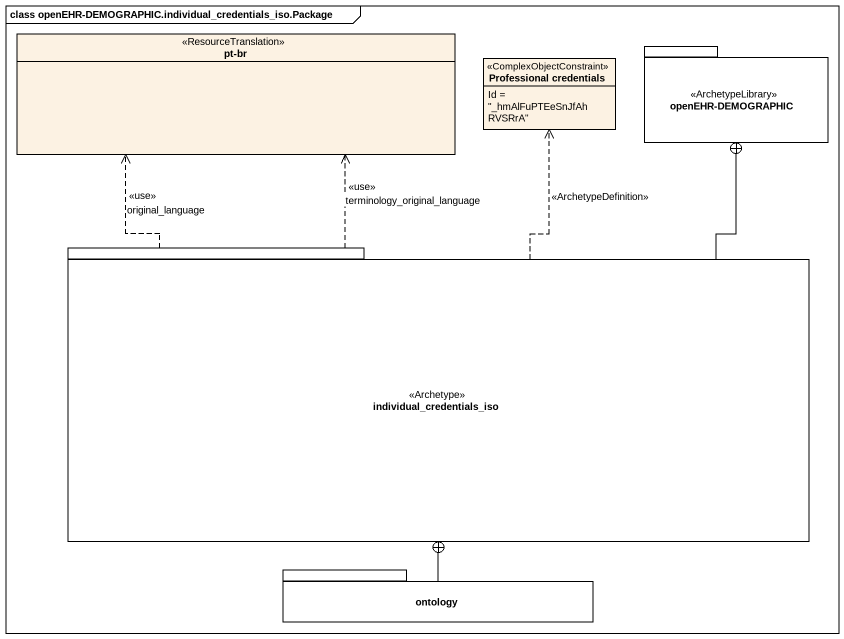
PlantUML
@startuml
mainframe class openEHR-DEMOGRAPHIC.individual_credentials_iso.Package
hide circle
hide empty members
enum "pt-br" as pt_br <<ResourceTranslation>>
class "Professional credentials" as Professional_credentials <<ComplexObjectConstraint>> {
  Id = "_hmAlFuPTEeSnJfAhRVSRrA"
}
package "openEHR-DEMOGRAPHIC" as openEHR_DEMOGRAPHIC <<ArchetypeLibrary>> {
}
package individual_credentials_iso <<Archetype>> {
}
package ontology {
}
individual_credentials_iso .up.> pt_br : <<use>>\noriginal_language
individual_credentials_iso .up.> pt_br : <<use>>\nterminology_original_language
individual_credentials_iso .up.> Professional_credentials : <<ArchetypeDefinition>>
individual_credentials_iso -up-+ openEHR_DEMOGRAPHIC
ontology -up-+ individual_credentials_iso
@enduml
